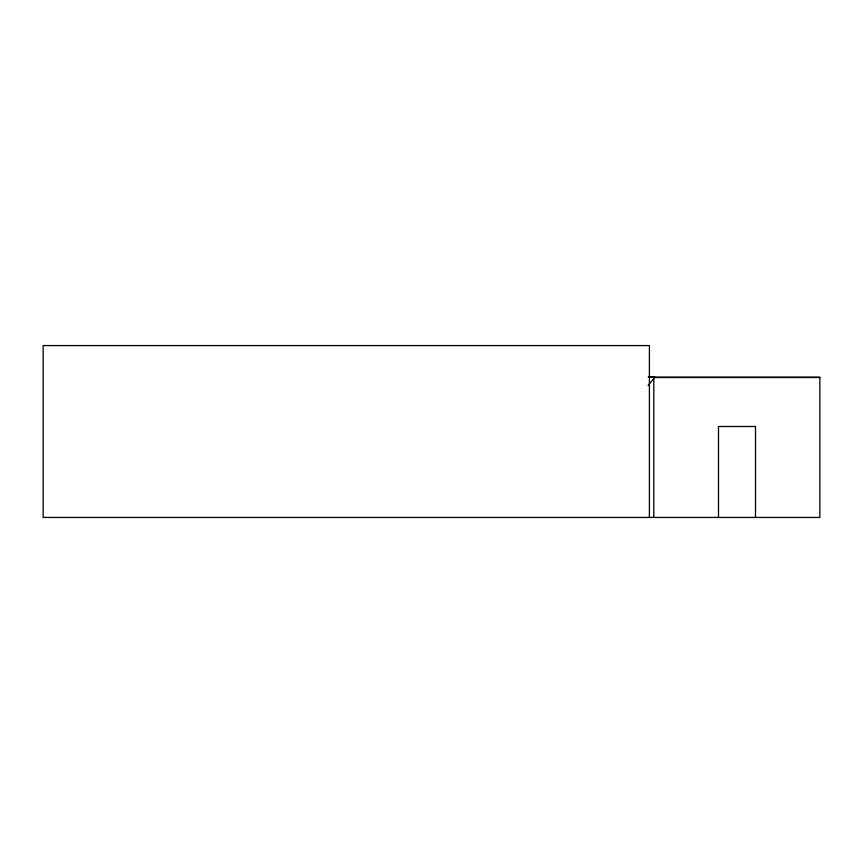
<?xml version="1.0" encoding="UTF-8"?>
<svg xmlns="http://www.w3.org/2000/svg" width="863" height="863" viewBox="0 0 863 863"><rect width="100%" height="100%" fill="white"/><g stroke="black" fill="none" stroke-linecap="round" stroke-linejoin="round"><path stroke-width="1.29" d="M648.156 385.427L654.985 377.174L648.415 377.185M648.253 377.174L819.85 377.174L819.85 517.433L43.15 517.433L43.15 345.567L649.397 345.567L649.397 517.433M653.798 377.509L819.85 377.509M755.503 517.433L755.503 426.484L718.501 426.484L718.501 517.433M653.798 377.174L653.798 517.433"/></g></svg>
